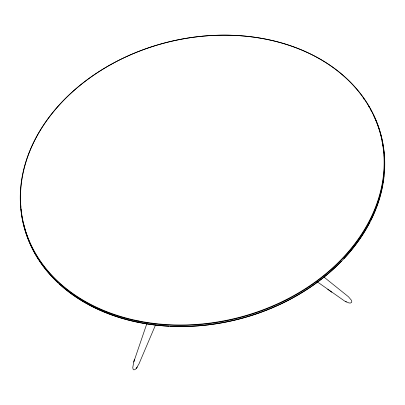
<?xml version="1.0" encoding="UTF-8"?>
<svg xmlns="http://www.w3.org/2000/svg" width="405" height="405" viewBox="0 0 405 405"><rect width="100%" height="100%" fill="white"/><g stroke="black" fill="none" stroke-linecap="round" stroke-linejoin="round"><path stroke-width="0.61" d="M146.838 323.646L133.756 361.994L132.754 367.659L133.134 369.274L133.883 369.856L134.926 369.633L136.338 368.373L139.026 363.786L155.454 325.134M134.166 360.637L133.756 361.994M134.095 360.855L134.571 359.356M137.295 367.026L136.338 368.373M317.267 281.824L344.706 301.102L348.978 302.965L350.533 303.011L351.505 302.494L351.803 301.664L351.434 300.272L348.432 296.733L323.848 276.99M345.698 301.659L346.361 302.003M327.761 289.307L331.852 292.248M380.138 132.106A184.265 142.388 -13.9 0 1 232.151 320.735A184.265 142.388 -13.9 0 1 21.44 213.212M21.237 211.542A184.265 142.388 -13.9 0 1 21.004 209.304M20.822 207.066A184.265 142.388 -13.9 0 1 20.655 204.257M363.437 98.299A184.265 142.388 -13.9 0 1 364.1 99.235M368.778 106.424A184.265 142.388 -13.9 0 1 369.36 107.401M370.767 109.866A184.265 142.388 -13.9 0 1 371.582 111.36M373.633 115.384A184.265 142.388 -13.9 0 1 375.516 119.475M375.739 119.991A184.265 142.388 -13.9 0 1 379.976 131.569M382.107 141.016A183.976 142.165 -13.9 0 1 382.33 142.109M382.548 143.208A183.976 142.165 -13.9 0 1 382.75 144.307M382.943 145.405A183.976 142.165 -13.9 0 1 383.125 146.509M383.373 148.169A183.976 142.165 -13.9 0 1 383.53 149.278M383.738 150.944A183.976 142.165 -13.9 0 1 383.925 152.614M384.173 155.409A183.976 142.165 -13.9 0 1 384.325 157.651M384.355 170.07A183.976 142.165 -13.9 0 1 384.213 172.343M383.915 175.75A183.976 142.165 -13.9 0 1 383.798 176.889M383.596 178.595A183.976 142.165 -13.9 0 1 383.368 180.301M383.201 181.44A183.976 142.165 -13.9 0 1 382.933 183.146M382.74 184.285A183.976 142.165 -13.9 0 1 382.538 185.424M382.32 186.558A183.976 142.165 -13.9 0 1 380.503 194.511M380.351 195.078A183.976 142.165 -13.9 0 1 376.144 208.033M375.926 208.595A183.976 142.165 -13.9 0 1 370.793 220.229M369.962 221.874A183.976 142.165 -13.9 0 1 367.644 226.223M367.34 226.765A183.976 142.165 -13.9 0 1 343.84 258.679M341.41 261.23A183.976 142.165 -13.9 0 1 275.845 306.236M275.324 306.469A183.976 142.165 -13.9 0 1 192.304 326.197M191.732 326.222A183.976 142.165 -13.9 0 1 170.257 326.243M169.006 326.182A183.976 142.165 -13.9 0 1 159.089 325.428M158.471 325.367A183.976 142.165 -13.9 0 1 142.069 323.033M141.472 322.922A183.976 142.165 -13.9 0 1 87.586 304.013M87.034 303.704A183.976 142.165 -13.9 0 1 79.501 299.234M78.975 298.905A183.976 142.165 -13.9 0 1 67.463 290.755M66.987 290.38A183.976 142.165 -13.9 0 1 59.651 284.153M57.91 282.533A183.976 142.165 -13.9 0 1 47.081 270.965M46.347 270.064A183.976 142.165 -13.9 0 1 43.851 266.88M43.507 266.419A183.976 142.165 -13.9 0 1 41.811 264.095M41.153 263.159A183.976 142.165 -13.9 0 1 39.229 260.314M38.612 259.352A183.976 142.165 -13.9 0 1 36.809 256.451M36.232 255.474A183.976 142.165 -13.9 0 1 34.015 251.525M33.747 251.024A183.976 142.165 -13.9 0 1 33.225 250.022M31.479 246.488A183.976 142.165 -13.9 0 1 30.309 243.931M29.859 242.904A183.976 142.165 -13.9 0 1 28.375 239.269M28.173 238.748A183.976 142.165 -13.9 0 1 25.96 232.409M25.312 230.273A183.976 142.165 -13.9 0 1 24.705 228.126M24.143 225.965A183.976 142.165 -13.9 0 1 23.88 224.876M138.065 321.246A184.265 142.388 -13.9 0 0 382.062 139.634A184.265 142.388 -13.9 0 0 86.948 79.917A184.265 142.388 -13.9 0 0 138.065 321.246M138.12 320.841A183.976 142.165 -13.9 0 0 381.733 139.517A183.976 142.165 -13.9 0 0 87.085 79.896A183.976 142.165 -13.9 0 0 138.12 320.841"/></g></svg>
